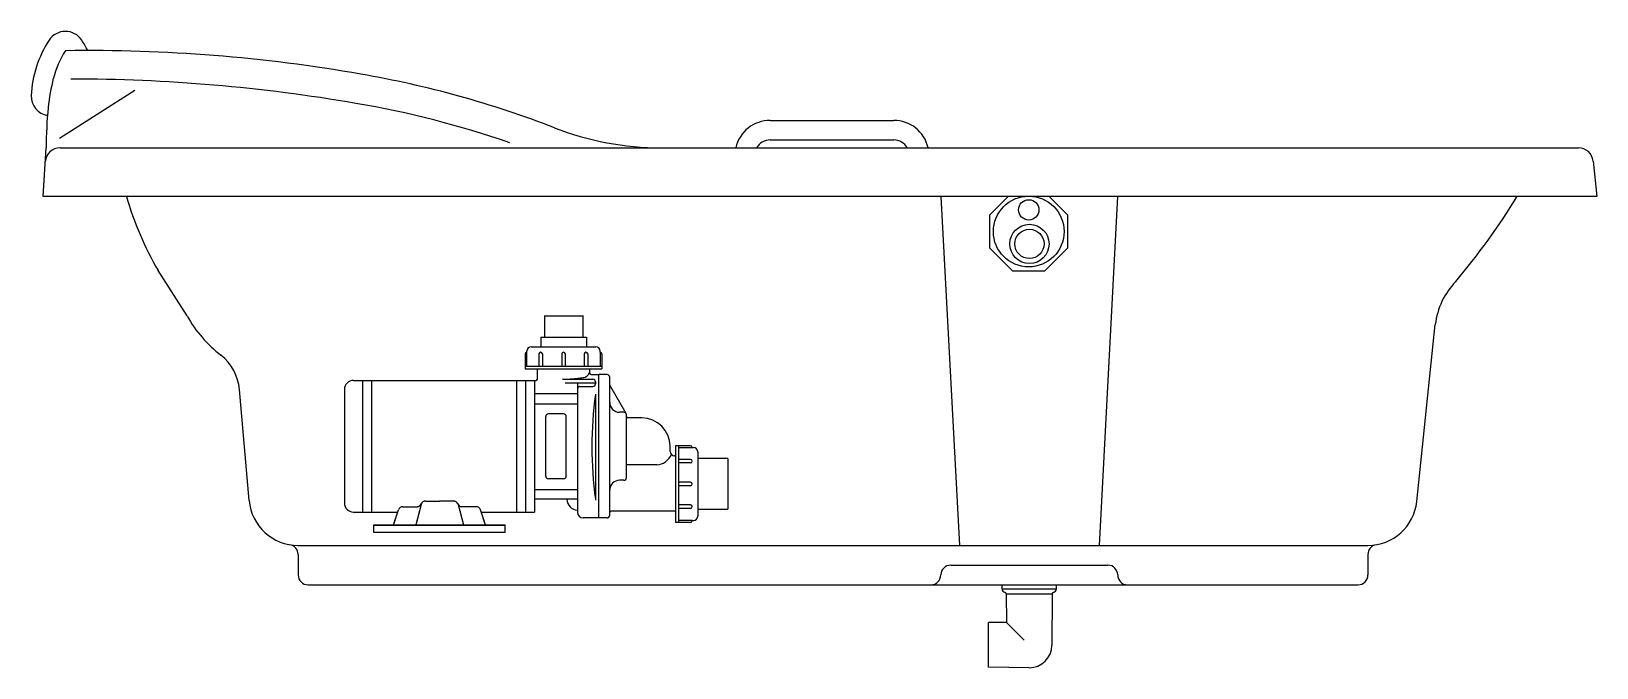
# Model space of a CAD drawing. Header units: millimetres. Extents: x -1252.62 to -1251.01, y 2235.96 to 2236.61.
import ezdxf

# ---------------------------------------------------------------- set-up
doc = ezdxf.new("R2010")
doc.units = ezdxf.units.MM
doc.header["$LTSCALE"] = 10
doc.layers.add('jacuzzi', color=1, linetype='Continuous')

msp = doc.modelspace()

# ---------------------------------------------------------------- linework, layer by layer
at = {"layer": 'jacuzzi'}
for p, q in [((-1252.5891, 2236.5046), (-1252.5114, 2236.5539)), ((-1251.8571, 2236.5228), (-1251.7299, 2236.5228)), ((-1251.8571, 2236.5026), (-1251.7299, 2236.5026)), ((-1252.6058, 2236.4445), (-1252.6028, 2236.4945)), ((-1252.5885, 2236.4945), (-1251.9695, 2236.4945)), ((-1251.9695, 2236.4945), (-1251.0246, 2236.4945)), ((-1251.0095, 2236.4808), (-1251.0058, 2236.4445)), ((-1251.0058, 2236.4445), (-1252.6058, 2236.4445)), ((-1251.6813, 2236.4445), (-1251.6622, 2236.085)), ((-1251.4993, 2236.4445), (-1251.5184, 2236.085)), ((-1252.4577, 2236.3213), (-1252.4875, 2236.368)), ((-1251.1912, 2236.1303), (-1251.1721, 2236.3124)), ((-1252.3937, 2236.1312), (-1252.4037, 2236.2455)), ((-1252.3433, 2236.085), (-1251.2415, 2236.085)), ((-1252.3433, 2236.0757), (-1252.3433, 2236.0546)), ((-1251.6712, 2236.0647), (-1251.5093, 2236.0647)), ((-1251.2415, 2236.0757), (-1251.2415, 2236.0546)), ((-1252.3331, 2236.0445), (-1251.6915, 2236.0445)), ((-1251.6915, 2236.0445), (-1251.2516, 2236.0445)), ((-1251.6183, 2236.0404), (-1251.6183, 2236.0445)), ((-1251.6183, 2236.0404), (-1251.5623, 2236.0404)), ((-1251.614, 2236.0352), (-1251.5665, 2236.0352)), ((-1251.614, 2236.0352), (-1251.6138, 2236.0056)), ((-1251.5665, 2236.0352), (-1251.5669, 2235.9821)), ((-1251.5623, 2236.0404), (-1251.5623, 2236.0445)), ((-1251.6138, 2236.0056), (-1251.6323, 2236.0055)), ((-1251.6323, 2236.0035), (-1251.6323, 2236.0055)), ((-1251.6323, 2235.9608), (-1251.6323, 2236.004)), ((-1251.6138, 2236.0056), (-1251.5955, 2235.9873)), ((-1251.6323, 2235.9595), (-1251.6323, 2235.9613)), ((-1251.5903, 2235.9591), (-1251.6323, 2235.9595))]:
    msp.add_line(p, q, dxfattribs=at)
at = {"layer": 'jacuzzi', "linetype": 'Continuous'}
for p, q in [((-1252.0894, 2236.3216), (-1252.0501, 2236.3216)), ((-1252.1031, 2236.2897), (-1252.0368, 2236.2897)), ((-1252.0932, 2236.2994), (-1252.0464, 2236.2994)), ((-1252.1077, 2236.2841), (-1252.1077, 2236.2853)), ((-1252.1077, 2236.284), (-1252.1077, 2236.2852)), ((-1252.1077, 2236.2698), (-1252.1077, 2236.284)), ((-1252.0323, 2236.2841), (-1252.0323, 2236.2853)), ((-1252.0323, 2236.284), (-1252.0323, 2236.2852)), ((-1252.0323, 2236.284), (-1252.0323, 2236.2698)), ((-1252.1095, 2236.2698), (-1252.0305, 2236.2698)), ((-1252.1095, 2236.2669), (-1252.0305, 2236.2669)), ((-1252.0969, 2236.2563), (-1252.0969, 2236.2669)), ((-1252.071, 2236.2561), (-1252.0397, 2236.2561)), ((-1252.0429, 2236.2624), (-1252.0429, 2236.2669)), ((-1252.0415, 2236.261), (-1252.0334, 2236.261)), ((-1252.0415, 2236.261), (-1252.0334, 2236.261)), ((-1252.0334, 2236.1133), (-1252.0334, 2236.261)), ((-1252.0334, 2236.1133), (-1252.0334, 2236.261)), ((-1252.0251, 2236.261), (-1252.0334, 2236.261)), ((-1252.0224, 2236.1161), (-1252.0224, 2236.2582)), ((-1252.2956, 2236.2457), (-1252.2956, 2236.1287)), ((-1252.2956, 2236.2457), (-1252.2956, 2236.1287)), ((-1252.2863, 2236.2549), (-1252.0983, 2236.2549)), ((-1252.277, 2236.255), (-1252.277, 2236.1194)), ((-1252.277, 2236.2549), (-1252.277, 2236.1194)), ((-1252.2677, 2236.255), (-1252.2677, 2236.1194)), ((-1252.2677, 2236.2549), (-1252.2677, 2236.1194)), ((-1252.1183, 2236.2549), (-1252.1183, 2236.1194)), ((-1252.109, 2236.2549), (-1252.109, 2236.1194)), ((-1252.0997, 2236.2549), (-1252.0997, 2236.1326)), ((-1252.0997, 2236.253), (-1252.0997, 2236.1326)), ((-1252.0997, 2236.2416), (-1252.0556, 2236.2416)), ((-1252.0684, 2236.2523), (-1252.0371, 2236.2523)), ((-1252.053, 2236.2487), (-1252.0397, 2236.2487)), ((-1252.0371, 2236.2535), (-1252.0371, 2236.2514)), ((-1252.0371, 2236.2535), (-1252.0371, 2236.2513)), ((-1252.0371, 2236.2396), (-1252.0371, 2236.1317)), ((-1252.0055, 2236.2208), (-1252.0224, 2236.25)), ((-1252.0997, 2236.2307), (-1252.0556, 2236.2307)), ((-1252.0882, 2236.1565), (-1252.0882, 2236.2177)), ((-1252.0699, 2236.2205), (-1252.0855, 2236.2205)), ((-1252.0671, 2236.1565), (-1252.0671, 2236.2177)), ((-1252.0079, 2236.2222), (-1252.0122, 2236.2222)), ((-1252.0051, 2236.1549), (-1252.0051, 2236.2194)), ((-1251.9893, 2236.2164), (-1252.0037, 2236.2164)), ((-1251.9601, 2236.1817), (-1251.9601, 2236.1871)), ((-1251.9552, 2236.1772), (-1251.9557, 2236.1772)), ((-1251.9545, 2236.1877), (-1251.9545, 2236.1088)), ((-1251.9515, 2236.1877), (-1251.9515, 2236.1088)), ((-1251.9515, 2236.1859), (-1251.9361, 2236.1859)), ((-1251.9316, 2236.1815), (-1251.9316, 2236.1152)), ((-1251.9316, 2236.1814), (-1251.9316, 2236.1151)), ((-1251.974, 2236.1679), (-1252.0051, 2236.1679)), ((-1251.9006, 2236.1745), (-1251.9316, 2236.1745)), ((-1251.9006, 2236.1744), (-1251.9316, 2236.1744)), ((-1251.9006, 2236.1745), (-1251.9006, 2236.1263)), ((-1251.9006, 2236.1744), (-1251.9006, 2236.1225)), ((-1252.0699, 2236.1537), (-1252.0855, 2236.1537)), ((-1252.0079, 2236.1521), (-1252.0122, 2236.1521)), ((-1252.2167, 2236.1273), (-1252.2222, 2236.1061)), ((-1252.2167, 2236.1272), (-1252.2222, 2236.106)), ((-1252.2122, 2236.1307), (-1252.1976, 2236.1307)), ((-1252.2122, 2236.1307), (-1252.1976, 2236.1307)), ((-1252.1831, 2236.1307), (-1252.1976, 2236.1307)), ((-1252.1831, 2236.1307), (-1252.1976, 2236.1307)), ((-1252.1786, 2236.1273), (-1252.1731, 2236.1061)), ((-1252.1786, 2236.1272), (-1252.1731, 2236.106)), ((-1252.0997, 2236.1426), (-1252.0997, 2236.1326)), ((-1252.0997, 2236.1425), (-1252.0556, 2236.1425)), ((-1252.0997, 2236.1425), (-1252.0997, 2236.1326)), ((-1252.0556, 2236.1326), (-1252.0997, 2236.1326)), ((-1252.0997, 2236.1326), (-1252.0997, 2236.1194)), ((-1252.0997, 2236.1326), (-1252.0997, 2236.1194)), ((-1252.0556, 2236.1426), (-1252.0556, 2236.1326)), ((-1252.0556, 2236.1425), (-1252.0556, 2236.1326)), ((-1251.9006, 2236.13), (-1251.9006, 2236.1263)), ((-1252.2863, 2236.1194), (-1252.2405, 2236.1194)), ((-1252.2863, 2236.1194), (-1252.2405, 2236.1194)), ((-1252.245, 2236.1061), (-1252.2398, 2236.1217)), ((-1252.245, 2236.106), (-1252.2398, 2236.1217)), ((-1252.2354, 2236.1249), (-1252.2208, 2236.1249)), ((-1252.2354, 2236.1249), (-1252.2208, 2236.1249)), ((-1252.1599, 2236.1249), (-1252.1745, 2236.1249)), ((-1252.1599, 2236.1249), (-1252.1745, 2236.1249)), ((-1252.1503, 2236.1061), (-1252.1555, 2236.1217)), ((-1252.1503, 2236.106), (-1252.1555, 2236.1217)), ((-1252.1547, 2236.1194), (-1252.0997, 2236.1194)), ((-1252.0556, 2236.1213), (-1252.0556, 2236.1192)), ((-1252.0556, 2236.1213), (-1252.0556, 2236.1192)), ((-1252.0334, 2236.1133), (-1252.0498, 2236.1133)), ((-1252.0251, 2236.1133), (-1252.0334, 2236.1133)), ((-1251.9545, 2236.1204), (-1252.0209, 2236.1204)), ((-1251.9373, 2236.1106), (-1251.9515, 2236.1106)), ((-1251.9373, 2236.1107), (-1251.9361, 2236.1107)), ((-1251.9373, 2236.1106), (-1251.9361, 2236.1106)), ((-1251.9006, 2236.1221), (-1251.9316, 2236.1221)), ((-1251.9006, 2236.1263), (-1251.9006, 2236.1226)), ((-1252.2652, 2236.1061), (-1252.1301, 2236.1061)), ((-1252.2652, 2236.0983), (-1252.2652, 2236.1061)), ((-1252.2652, 2236.106), (-1252.1301, 2236.106)), ((-1252.2652, 2236.0982), (-1252.2652, 2236.106)), ((-1252.1301, 2236.0983), (-1252.2652, 2236.0983)), ((-1252.1301, 2236.0982), (-1252.2652, 2236.0982)), ((-1252.1301, 2236.0983), (-1252.1301, 2236.1061)), ((-1252.1301, 2236.0982), (-1252.1301, 2236.106))]:
    msp.add_line(p, q, dxfattribs=at)
at = {"layer": 'jacuzzi'}
for points in [[(-1252.56, 2236.5947, 0.027554), (-1252.5662, 2236.6054, 0.540451), (-1252.5997, 2236.6054, 0.135166), (-1252.6181, 2236.5483, 0.377838), (-1252.6014, 2236.5277)], [(-1252.1252, 2236.4996, 0.040988), (-1252.2838, 2236.5403, 0.042463), (-1252.5775, 2236.5653)]]:
    msp.add_lwpolyline(points, format="xyb", dxfattribs=at)
for points in [[(-1251.6119, 2236.4445), (-1251.6313, 2236.4251), (-1251.6313, 2236.3915), (-1251.6076, 2236.3678), (-1251.6072, 2236.3678)], [(-1251.6076, 2236.3678), (-1251.5741, 2236.3678), (-1251.5504, 2236.3915), (-1251.5504, 2236.4251), (-1251.5698, 2236.4445)]]:
    msp.add_lwpolyline(points, dxfattribs=at)
at = {"layer": 'jacuzzi', "linetype": 'Continuous'}
for points in [[(-1252.0894, 2236.3217), (-1252.0894, 2236.2994)], [(-1252.0501, 2236.3217), (-1252.0501, 2236.2994)], [(-1252.0932, 2236.2994), (-1252.0932, 2236.2898)], [(-1252.0464, 2236.2994), (-1252.0464, 2236.2897)], [(-1252.1095, 2236.2822), (-1252.1095, 2236.2669)], [(-1252.0953, 2236.2822), (-1252.0953, 2236.2698)], [(-1252.0917, 2236.2822), (-1252.0917, 2236.2698)], [(-1252.0718, 2236.2822), (-1252.0718, 2236.2698)], [(-1252.0682, 2236.2822), (-1252.0682, 2236.2698)], [(-1252.0486, 2236.2822), (-1252.0486, 2236.2698)], [(-1252.045, 2236.2822), (-1252.045, 2236.2698)], [(-1252.0305, 2236.2822), (-1252.0305, 2236.2669)], [(-1252.0556, 2236.2523), (-1252.0556, 2236.1425)], [(-1251.9391, 2236.1877), (-1251.9545, 2236.1877)], [(-1251.9391, 2236.1736), (-1251.9515, 2236.1736)], [(-1251.9391, 2236.17), (-1251.9515, 2236.17)], [(-1251.9391, 2236.1501), (-1251.9515, 2236.1501)], [(-1251.9391, 2236.1465), (-1251.9515, 2236.1465)], [(-1252.0556, 2236.1326), (-1252.0556, 2236.1278), (-1252.0556, 2236.1213)], [(-1252.0556, 2236.1326), (-1252.0556, 2236.1278), (-1252.0556, 2236.1213)], [(-1251.9391, 2236.1268), (-1251.9515, 2236.1268)], [(-1251.9391, 2236.1232), (-1251.9515, 2236.1232)], [(-1251.9391, 2236.1088), (-1251.9545, 2236.1088)]]:
    msp.add_lwpolyline(points, dxfattribs=at)
msp.add_lwpolyline([(-1252.071, 2236.2561, 0.008376), (-1252.0631, 2236.2565, 0.008376), (-1252.0551, 2236.2573, 0.00574), (-1252.0497, 2236.2579, 0.000724), (-1252.049, 2236.258)], format="xyb", dxfattribs=at)
at = {"layer": 'jacuzzi'}
for centre, radius in [((-1251.5908, 2236.4083), 0.0364), ((-1251.5908, 2236.4306), 0.0105), ((-1251.5901, 2236.3955), 0.0202), ((-1251.5901, 2236.3955), 0.0151)]:
    msp.add_circle(centre, radius, dxfattribs=at)
for centre, radius, start, end in [((-1252.5824, 2236.5935), 0.001, 90.8219, 147.1078), ((-1252.5591, 2234.9702), 1.6245, 80.0574, 90.8219), ((-1252.505, 2236.5435), 0.0931, 147.1078, 165.9638), ((-1252.3875, 2236.5141), 0.2143, 165.9638, 174.0879), ((-1252.4527, 2235.5544), 1.0307, 68.7653, 80.2741), ((-1252.1984, 2236.4945), 0.4044, 174.0879, 180), ((-1251.9695, 2236.7981), 0.3036, 248.7653, 270), ((-1251.8571, 2236.4864), 0.0364, 90, 167.1166), ((-1251.7299, 2236.4864), 0.0364, 12.8396, 90), ((-1251.8571, 2236.4864), 0.0162, 90, 150), ((-1251.7299, 2236.4864), 0.0162, 30, 90), ((-1252.5885, 2236.4793), 0.0152, 90, 176.5664), ((-1251.0246, 2236.4793), 0.0152, 5.7106, 90), ((-1252.1876, 2236.5412), 0.3463, 196.2111, 210), ((-1251.6918, 2236.8145), 0.7084, 319.7652, 328.5172), ((-1251.0955, 2236.3034), 0.0771, 136.0591, 173.3), ((-1252.335, 2236.3921), 0.1417, 210, 231.7461), ((-1252.4541, 2236.2411), 0.0506, 5, 51.7461), ((-1252.3433, 2236.1356), 0.0506, 185, 270), ((-1251.2415, 2236.1356), 0.0506, 270, 354), ((-1252.3534, 2236.0757), 0.0101, 0, 80.4059), ((-1251.2314, 2236.0757), 0.0101, 99.5941, 180), ((-1251.6712, 2236.0546), 0.0101, 90, 180), ((-1251.5093, 2236.0546), 0.0101, 0, 90), ((-1252.3331, 2236.0546), 0.0101, 180, 270), ((-1251.6915, 2236.0546), 0.0101, 270, 0), ((-1251.4891, 2236.0546), 0.0101, 180, 270), ((-1251.2516, 2236.0546), 0.0101, 270, 0), ((-1251.6144, 2236.0404), 0.0039, 180, 257.8805), ((-1251.6155, 2236.0352), 0.0015, 0.5, 77.8805), ((-1251.565, 2236.0352), 0.0015, 102.1195, 179.5), ((-1251.5662, 2236.0404), 0.0039, 282.1195, 0), ((-1251.5901, 2235.9823), 0.0232, 269.5, 359.5)]:
    msp.add_arc(centre, radius, start, end, dxfattribs=at)
at = {"layer": 'jacuzzi', "linetype": 'Continuous'}
for centre, radius, start, end in [((-1252.1031, 2236.2852), 0.0045, 90, 180), ((-1252.0368, 2236.2852), 0.0045, 0, 90), ((-1252.1077, 2236.2822), 0.0018, 90, 180), ((-1252.0935, 2236.2822), 0.0018, 0, 180), ((-1252.07, 2236.2822), 0.0018, 0, 180), ((-1252.0468, 2236.2822), 0.0018, 0, 180), ((-1252.0323, 2236.2822), 0.0018, 0, 90), ((-1252.0983, 2236.2563), 0.00141, 270, 0), ((-1252.0506, 2236.2658), 0.00798, 273.3278, 346.1608), ((-1252.0415, 2236.2624), 0.00141, 180, 270), ((-1252.0415, 2236.2624), 0.00141, 180, 270), ((-1252.0397, 2236.2535), 0.00261, 0, 90), ((-1252.0251, 2236.2582), 0.00279, 0, 90), ((-1252.2863, 2236.2457), 0.00928, 90, 180), ((-1252.2863, 2236.2457), 0.00928, 90, 180), ((-1252.053, 2236.2461), 0.00261, 90, 180), ((-1251.6339, 2236.1867), 0.4068, 172.3703, 187.6297), ((-1251.6339, 2236.1866), 0.4068, 172.3703, 187.6297), ((-1252.0397, 2236.2513), 0.00261, 270, 0), ((-1252.0122, 2236.2323), 0.0101, 180, 270), ((-1252.0855, 2236.2177), 0.00278, 90, 180), ((-1252.0699, 2236.2177), 0.00278, 0, 90), ((-1252.0079, 2236.2194), 0.00279, 0, 90), ((-1252.0037, 2236.2178), 0.00142, 180, 270), ((-1251.9893, 2236.1871), 0.0292, 0, 90), ((-1251.9752, 2236.1858), 0.0179, 273.8645, 336.2532), ((-1251.9557, 2236.1817), 0.00441, 180, 270), ((-1251.9552, 2236.178), 0.000743, 270, 345.1417), ((-1251.9391, 2236.1859), 0.0018, 0, 90), ((-1251.9361, 2236.1814), 0.0045, 0, 90), ((-1251.9391, 2236.1718), 0.0018, 270, 90), ((-1252.0855, 2236.1565), 0.00278, 180, 270), ((-1252.0699, 2236.1565), 0.00278, 270, 0), ((-1252.0122, 2236.142), 0.0101, 90, 180), ((-1252.0079, 2236.1549), 0.00279, 270, 0), ((-1251.9391, 2236.1483), 0.0018, 270, 90), ((-1252.2863, 2236.1287), 0.00928, 180, 270), ((-1252.2863, 2236.1287), 0.00928, 180, 270), ((-1252.2208, 2236.1296), 0.00464, 270, 338.1026), ((-1252.2208, 2236.1295), 0.00464, 270, 338.1026), ((-1252.2122, 2236.1261), 0.00464, 90, 158.1026), ((-1252.2122, 2236.126), 0.00464, 90, 158.1026), ((-1252.1831, 2236.1261), 0.00464, 21.8974, 90), ((-1252.1831, 2236.126), 0.00464, 21.8974, 90), ((-1252.1745, 2236.1296), 0.00464, 201.8974, 270), ((-1252.1745, 2236.1295), 0.00464, 201.8974, 270), ((-1252.0551, 2236.1326), 0.0113, 180, 267.6128), ((-1252.0551, 2236.1326), 0.0113, 180, 267.6128), ((-1251.9391, 2236.125), 0.0018, 270, 90), ((-1252.2354, 2236.1203), 0.00464, 90, 161.6055), ((-1252.2354, 2236.1202), 0.00464, 90, 161.6055), ((-1252.1599, 2236.1203), 0.00464, 18.3945, 90), ((-1252.1599, 2236.1202), 0.00464, 18.3945, 90), ((-1252.0498, 2236.1192), 0.00585, 180, 270), ((-1252.0498, 2236.1192), 0.00585, 180, 270), ((-1252.0251, 2236.1161), 0.00279, 270, 0), ((-1252.0209, 2236.119), 0.00142, 90, 180), ((-1251.9391, 2236.1106), 0.0018, 270, 0), ((-1251.9361, 2236.1151), 0.0045, 270, 0)]:
    msp.add_arc(centre, radius, start, end, dxfattribs=at)

doc.saveas('drawing.dxf')
